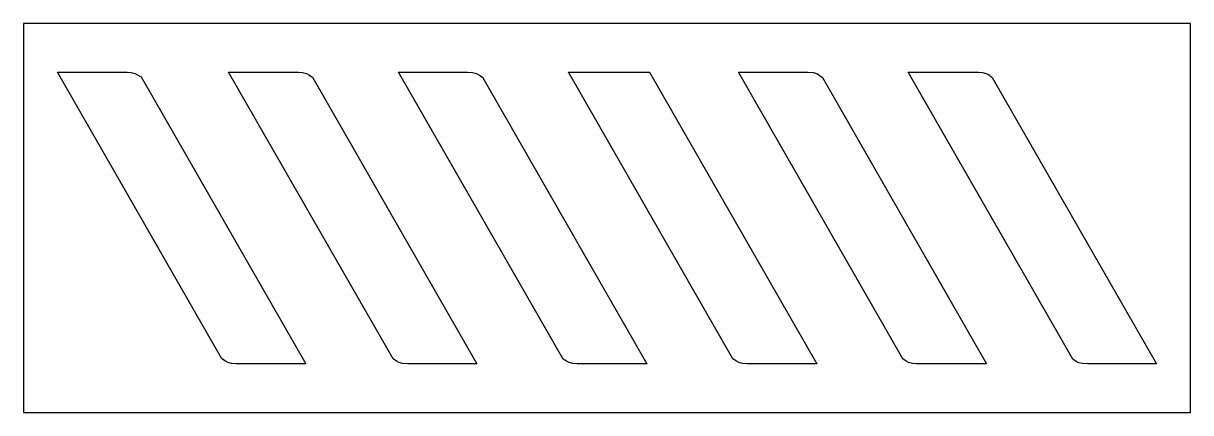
# Model space of a CAD drawing. Header units: inches. Extents: x 0 to 96, y 0 to 32.
import ezdxf

# ---------------------------------------------------------------- set-up
doc = ezdxf.new("R2010")
doc.units = ezdxf.units.IN
doc.header["$MEASUREMENT"] = 0
doc.layers.add('CUT', color=1, linetype='Continuous')

msp = doc.modelspace()

# ---------------------------------------------------------------- linework, layer by layer
at = {"layer": 'CUT'}
for points in [[(0, 0), (96, 0), (96, 32), (0, 32)], [(17.471, 4.005), (17.129, 4.036), (16.817, 4.12), (16.613, 4.234), (16.328, 4.423), (2.801, 27.989), (3.909, 27.992), (3.958, 27.998), (8.536, 27.997), (8.88, 27.968), (9.194, 27.89), (9.4, 27.782), (9.687, 27.598), (23.227, 4.007), (22.109, 4.011), (21.961, 4.001)], [(31.624, 4.001), (31.194, 4.035), (30.882, 4.118), (30.678, 4.23), (30.405, 4.426), (16.868, 27.994), (17.99, 27.989), (18.135, 27.999), (22.626, 27.996), (22.968, 27.964), (23.279, 27.88), (23.484, 27.767), (23.768, 27.577), (37.303, 4.015), (36.242, 4.011), (36.202, 4.005)], [(50.157, 4.011), (50.036, 4.002), (45.547, 4.003), (45.203, 4.032), (44.889, 4.111), (44.682, 4.219), (44.385, 4.398), (30.862, 27.985), (31.897, 27.988), (31.939, 27.995), (36.515, 27.999), (36.946, 27.966), (37.258, 27.884), (37.463, 27.773), (37.749, 27.586), (51.27, 4.009)], [(63.981, 4), (59.49, 4.005), (59.15, 4.039), (58.84, 4.126), (58.637, 4.242), (58.345, 4.43), (44.825, 27.989), (45.941, 27.991), (45.989, 27.997), (50.567, 27.997), (50.695, 27.986), (51.293, 27.987), (51.487, 27.99), (65.248, 4.006), (64.154, 4.011)], [(59.932, 27.995), (64.512, 27.998), (64.942, 27.957), (65.253, 27.865), (65.456, 27.744), (65.725, 27.539), (79.215, 4.01), (78.14, 4.012), (78.037, 4.002), (73.456, 4.004), (73.113, 4.033), (72.8, 4.113), (72.595, 4.223), (72.325, 4.418), (58.804, 27.985), (59.887, 27.989)], [(93.199, 4.013), (92.095, 4.01), (92.045, 4.003), (87.552, 4), (87.552, 4), (87.119, 4.031), (86.804, 4.108), (86.598, 4.215), (86.311, 4.398), (72.771, 27.994), (73.875, 27.989), (74.047, 28), (78.54, 27.995), (78.881, 27.961), (79.19, 27.873), (79.393, 27.756), (79.672, 27.56)]]:
    msp.add_lwpolyline(points, close=True, dxfattribs=at)

doc.saveas('drawing.dxf')
